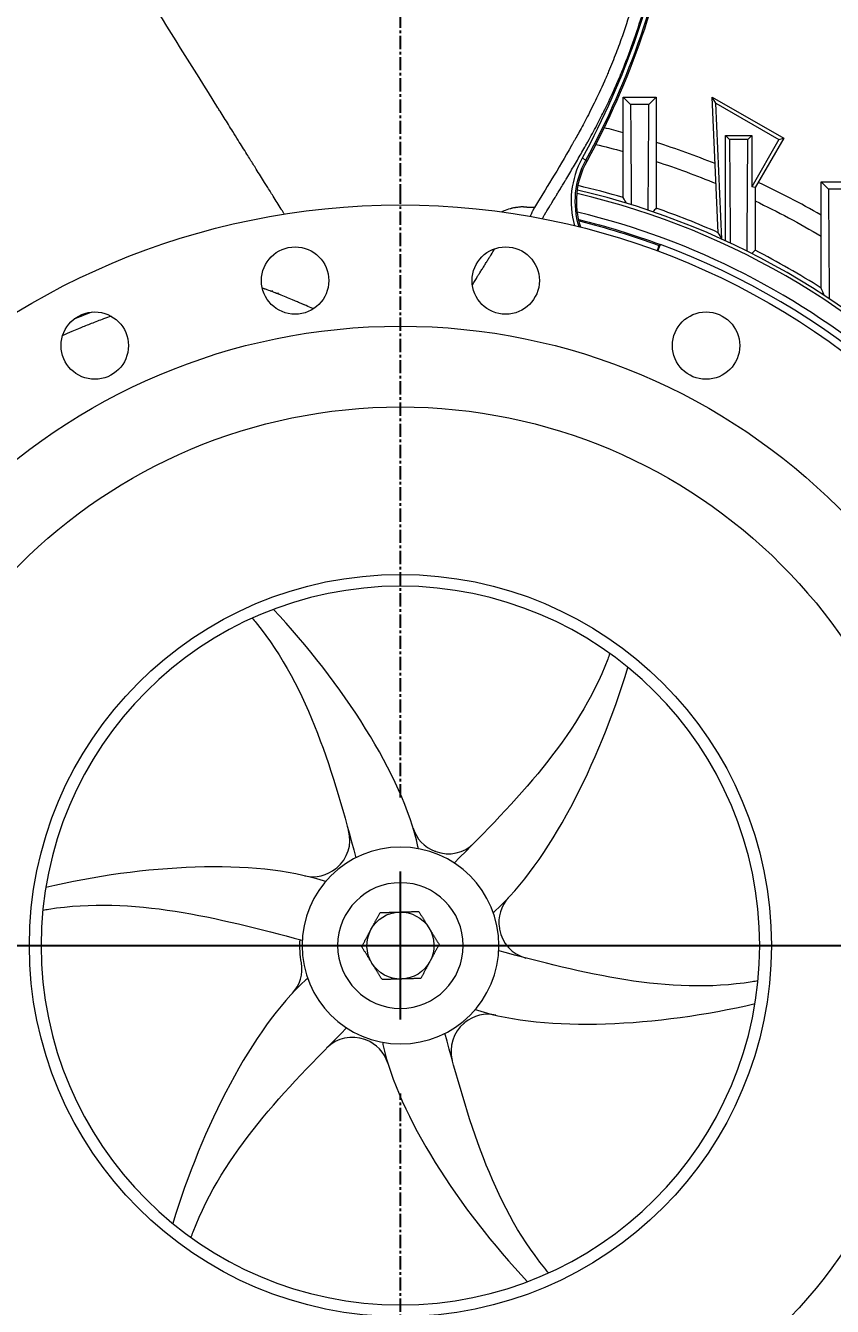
# Model space of a CAD drawing. Header units: millimetres. Extents: x -2122 to 22797, y 3569 to 89276.
# Drawn here: x 5439 to 5820, y 87639 to 88243 of the extents above; entities that cross this region are included whole.
import ezdxf

# ---------------------------------------------------------------- set-up
doc = ezdxf.new("R2010")
doc.units = ezdxf.units.MM
doc.header["$LTSCALE"] = 20
doc.linetypes.add('CENTER', pattern=[2, 1.25, -0.25, 0.25, -0.25])
doc.layers.add('IA-DIBUJO', color=3, linetype='Continuous', lineweight=30)
doc.layers.add('IA-DIM', color=7, linetype='Continuous')
doc.layers.add('IA-EJES', color=4, linetype='CENTER')
doc.styles.add('ING-AMB', font='romans.shx', dxfattribs={"width": 0.75, "oblique": 15})
doc.dimstyles.new('ING-AMB 20', dxfattribs={"dimscale": 20, "dimtxt": 3, "dimasz": 2.5, "dimexe": 1, "dimexo": 1, "dimgap": 1, "dimtad": 1, "dimdec": 0, "dimzin": 0, "dimdsep": 46, "dimtxsty": 'ING-AMB', "dimcen": 0.1, "dimclrd": 7, "dimclre": 7, "dimclrt": 2, "dimadec": 0, "dimazin": 0, "dimtfac": 1, "dimtdec": 0, "dimtmove": 0, "dimatfit": 0, "dimfxl": 1.25, "dimtolj": 1, "dimtzin": 0, "dimarcsym": 1})

# ---------------------------------------------------------------- blocks, each defined once
blk = doc.blocks.new('*U42')
at = {"layer": 'IA-EJES', "color": 0, "ltscale": 0.25, "transparency": 16777216}
for p, q in [((0, 69.85), (0, 352.75)), ((-352.75, 0), (-69.85, 0)), ((69.85, 0), (352.75, 0)), ((0, -352.75), (0, -69.85))]:
    blk.add_line(p, q, dxfattribs=at)
at = {"layer": 'IA-EJES', "color": 0, "linetype": 'Continuous', "ltscale": 0.25, "transparency": 16777216}
for p, q in [((0, -34.925), (0, 34.925)), ((-34.925, 0), (34.925, 0))]:
    blk.add_line(p, q, dxfattribs=at)
blk = doc.blocks.new('*D46')
at = {"layer": 'Defpoints', "color": 0, "transparency": 16777216}
for p in [(5263.17, 87809.58, 1283.42), (6165.92, 86979.58, 1283.42), (6448.1, 86979.58)]:
    blk.add_point(p, dxfattribs=at)
at = {"layer": 'IA-DIM', "color": 7, "lineweight": -2, "transparency": 16777216}
for p, q in [((5283.17, 87809.58), (6468.1, 87809.58)), ((6448.1, 87759.58), (6448.1, 87029.58)), ((6185.92, 86979.58), (6468.1, 86979.58))]:
    blk.add_line(p, q, dxfattribs=at)
at = {"layer": 'IA-DIM', "color": 7, "transparency": 16777216}
for points in [[(6439.77, 87759.58), (6456.44, 87759.58), (6448.1, 87809.58)], [(6439.77, 87029.58), (6456.44, 87029.58), (6448.1, 86979.58)]]:
    blk.add_solid(points, dxfattribs=at)
at = {"layer": 'IA-DIM', "color": 2, "transparency": 16777216, "insert": (6398.1, 87394.58), "char_height": 60, "attachment_point": 5, "rotation": 90, "style": 'ING-AMB'}
blk.add_mtext('\\A1;830', dxfattribs=at)

msp = doc.modelspace()

# ---------------------------------------------------------------- linework, layer by layer
at = {"layer": 'IA-DIBUJO', "color": 3, "linetype": 'Continuous', "lineweight": 0, "extrusion": (0, 1, -2.22045e-16)}
for p, q in [((5724.46, 88206.19, 1283.42), (5721, 88209.65, 1283.42)), ((5721, 88162.31, 1283.42), (5721, 88209.65, 1283.42)), ((5721, 88209.65, 1283.42), (5736.55, 88209.65, 1283.42)), ((5733.11, 88206.21, 1283.42), (5736.55, 88209.65, 1283.42)), ((5736.55, 88209.65, 1283.42), (5736.55, 88157.31, 1283.42)), ((5764.75, 88206.84, 1283.42), (5763, 88209.74, 1283.42)), ((5765.79, 88145.76, 1283.42), (5763, 88209.74, 1283.42)), ((5763, 88209.74, 1283.42), (5796.67, 88190.29, 1283.42)), ((5767.56, 88142.64, 1283.42), (5764.75, 88206.84, 1283.42)), ((5764.75, 88206.84, 1283.42), (5794.45, 88189.7, 1283.42)), ((5771.13, 88189.67, 1283.42), (5769.29, 88191.51, 1283.42)), ((5769.29, 88141.84, 1283.42), (5769.29, 88191.51, 1283.42)), ((5769.29, 88191.51, 1283.42), (5781.59, 88191.51, 1283.42)), ((5779.77, 88189.69, 1283.42), (5781.59, 88191.51, 1283.42)), ((5781.59, 88191.51, 1283.42), (5781.59, 88167.43, 1283.42)), ((5796.67, 88190.29, 1283.42), (5783.22, 88166.99, 1283.42)), ((5794.45, 88189.7, 1283.42), (5796.67, 88190.29, 1283.42)), ((5794.45, 88189.7, 1283.42), (5781.59, 88167.43, 1283.42)), ((5703.32, 88179.88, 1283.42), (5701.59, 88180.83, 1283.42)), ((5703.32, 88179.88, 1283.42), (5703.92, 88179.55, 1283.42)), ((5783.22, 88166.99, 1283.42), (5781.59, 88167.43, 1283.42)), ((5783.22, 88166.99, 1283.42), (5783.22, 88137.45, 1283.42)), ((5817.8, 88166.26, 1283.42), (5814.32, 88169.73, 1283.42)), ((5814.32, 88119.64, 1283.42), (5814.32, 88169.73, 1283.42)), ((5814.32, 88169.73, 1283.42), (5829.88, 88169.73, 1283.42)), ((5737.78, 88139.77, 1283.42), (5737.08, 88137.14, 1283.42)), ((5554.69, 88118.22, 1283.42), (5555.67, 88118.42, 1283.42)), ((5557.44, 88117.18, 1283.42), (5558.42, 88117.36, 1283.42))]:
    msp.add_line(p, q, dxfattribs=at)
at = {"layer": 'IA-DIBUJO', "color": 2, "linetype": 'Continuous', "lineweight": 0}
for centre, radius in [((5615.92, 87809.58, 1283.42), 349.25), ((5566.25, 88123.17, 1283.42), 15.88), ((5665.58, 88123.17, 1283.42), 15.88), ((5471.77, 88092.48, 1283.42), 15.88), ((5760.06, 88092.48, 1283.42), 15.88), ((5615.92, 87809.58, 1283.42), 292.1)]:
    msp.add_circle(centre, radius, dxfattribs=at)
at = {"layer": 'IA-DIBUJO', "color": 3, "linetype": 'Continuous', "lineweight": 0}
for radius in [254, 175]:
    msp.add_circle((5615.92, 87809.58, 1283.42), radius, dxfattribs=at)
at = {"layer": 'IA-DIBUJO', "color": 3, "linetype": 'Continuous', "lineweight": 0, "extrusion": (0, -2.22045e-16, -1)}
for radius in [169.46, 46.42, 29.63]:
    msp.add_circle((-5615.92, 87809.58, -1283.42), radius, dxfattribs=at)
for centre, radius, start, end in [((-5372.65, 88361.18, -1283.42), 375.14, 189.36132, 208.73513), ((-5616.17, 87809.58, -1283.42), 388.85, 103.676, 105.64047), ((-5738.56, 88160.56, -1283.42), 40.19, 342.54734, 28.73513), ((-5738.56, 88160.56, -1283.42), 39.51, 341.94285, 28.73513), ((-5616.17, 87809.58, -1283.42), 388.85, 108.03513, 112.46901), ((-5616.17, 87809.58, -1283.42), 388.85, 115.44218, 120.63719), ((-5616.17, 87809.58, -1283.42), 352.52, 103.75544, 110.31644), ((-5616.17, 87809.58, -1283.42), 351.87, 103.80906, 110.21975), ((-5615.92, 87809.58, -1283.42), 47.41, 110.07148, 110.70651), ((-5615.92, 87809.58, -1283.42), 47.41, 50.07148, 50.70651), ((-5615.92, 87809.58, -1283.42), 15.8, 28.30019, 88.30019), ((-5615.92, 87809.58, -1283.42), 15.8, 88.30019, 148.30019), ((-5615.92, 87809.58, -1283.42), 15.8, 328.30019, 28.30019), ((-5615.92, 87809.58, -1283.42), 15.8, 148.30019, 208.30019), ((-5615.92, 87809.58, -1283.42), 47.41, 170.07148, 170.70651), ((-5615.92, 87809.58, -1283.42), 47.41, 350.07148, 3.36882), ((-5615.92, 87809.58, -1283.42), 15.8, 268.30019, 328.30019), ((-5615.92, 87809.58, -1283.42), 15.8, 208.30019, 268.30019), ((-5615.92, 87809.58, -1283.42), 47.41, 230.07148, 230.70651), ((-5615.92, 87809.58, -1283.42), 47.41, 290.07148, 290.70651)]:
    msp.add_arc(centre, radius, start, end, dxfattribs=at)
at = {"layer": 'IA-DIBUJO', "color": 3, "linetype": 'Continuous', "lineweight": 0}
for centre, radius, start, end in [((5372.65, 88361.18, 1283.42), 377.11, 331.26487, 350.91486), ((5372.65, 88361.18, 1283.42), 377.79, 331.26487, 350.70677), ((5616.17, 87809.58, 1283.42), 397.4, 74.70455, 76.03843), ((5616.17, 87809.58, 1283.42), 397.4, 68.10399, 72.366), ((5738.56, 88160.56, 1283.42), 42.16, 151.26487, 195.84041), ((5616.17, 87809.58, 1283.42), 367.97, 73.44742, 76.87173), ((5616.17, 87809.58, 1283.42), 397.4, 60.09059, 64.91279), ((5616.17, 87809.58, 1283.42), 364.21, 6.35145, 76.81897), ((5616.17, 87809.58, 1283.42), 365.85, 6.471, 76.84896), ((5616.17, 87809.58, 1283.42), 355.75, 22.5494, 76.47276), ((5616.17, 87809.58, 1283.42), 367.97, 66.00777, 70.90324), ((5616.17, 87809.58, 1283.42), 352.52, 28.9793, 69.68356), ((5616.17, 87809.58, 1283.42), 367.97, 57.41767, 63.00117), ((5637.95, 87869.88, 1283.42), 16.79, 196.89885, 249.92852), ((5575.26, 87859.27, 1283.42), 16.79, 309.29349, 15.49056), ((5638.62, 87869.64, 1283.42), 16.79, 249.29349, 315.49056), ((5574.71, 87858.82, 1283.42), 16.79, 256.89885, 309.92852), ((5679.16, 87820.65, 1283.42), 16.79, 136.89885, 189.92852), ((5679.27, 87819.95, 1283.42), 16.79, 189.29349, 255.49056), ((5552.68, 87798.51, 1283.42), 16.79, 316.89885, 9.92852), ((5657.12, 87760.35, 1283.42), 16.79, 76.89885, 129.92852), ((5656.57, 87759.9, 1283.42), 16.79, 129.29349, 195.49056), ((5593.22, 87749.53, 1283.42), 16.79, 69.29349, 135.49056), ((5593.88, 87749.28, 1283.42), 16.79, 16.89885, 69.92852)]:
    msp.add_arc(centre, radius, start, end, dxfattribs=at)
for points, knots in [([(5684.12, 88154.61, 1283.42), (5684.2, 88154.75, 1283.42), (5684.29, 88154.89, 1283.42), (5684.39, 88155.06, 1283.42), (5684.4, 88155.08, 1283.42), (5684.43, 88155.13, 1283.42), (5684.45, 88155.15, 1283.42), (5684.48, 88155.2, 1283.42), (5684.49, 88155.22, 1283.42), (5684.56, 88155.34, 1283.42), (5684.61, 88155.42, 1283.42), (5684.89, 88155.88, 1283.42), (5685.11, 88156.23, 1283.42), (5685.72, 88157.24, 1283.42), (5686.09, 88157.85, 1283.42), (5686.5, 88158.51, 1283.42), (5686.56, 88158.61, 1283.42), (5687.07, 88159.45, 1283.42), (5687.48, 88160.13, 1283.42), (5688.35, 88161.55, 1283.42), (5688.78, 88162.26, 1283.42), (5689.55, 88163.51, 1283.42), (5689.88, 88164.06, 1283.42), (5690.27, 88164.71, 1283.42), (5690.33, 88164.8, 1283.42), (5690.84, 88165.63, 1283.42), (5691.25, 88166.32, 1283.42), (5692.14, 88167.79, 1283.42), (5692.59, 88168.53, 1283.42), (5693.33, 88169.74, 1283.42), (5693.62, 88170.23, 1283.42), (5693.86, 88170.63, 1283.42), (5693.86, 88170.63, 1283.42), (5693.87, 88170.64, 1283.42), (5694.03, 88170.91, 1283.42), (5694.19, 88171.18, 1283.42), (5694.99, 88172.51, 1283.42), (5695.61, 88173.54, 1283.42), (5696.83, 88175.61, 1283.42), (5697.44, 88176.63, 1283.42), (5698.64, 88178.68, 1283.42), (5699.24, 88179.71, 1283.42), (5700.41, 88181.74, 1283.42), (5700.99, 88182.75, 1283.42), (5702.14, 88184.76, 1283.42), (5702.71, 88185.77, 1283.42), (5703.3, 88186.83, 1283.42), (5703.35, 88186.91, 1283.42), (5703.4, 88187, 1283.42), (5703.4, 88187, 1283.42), (5703.72, 88187.57, 1283.42), (5704.03, 88188.12, 1283.42), (5705.06, 88189.97, 1283.42), (5705.76, 88191.27, 1283.42), (5707.15, 88193.84, 1283.42), (5707.84, 88195.12, 1283.42), (5709.19, 88197.69, 1283.42), (5709.85, 88198.98, 1283.42), (5711.09, 88201.41, 1283.42), (5711.66, 88202.55, 1283.42), (5712.24, 88203.72, 1283.42), (5712.26, 88203.76, 1283.42), (5712.7, 88204.66, 1283.42), (5713.12, 88205.51, 1283.42), (5715.17, 88209.76, 1283.42), (5716.73, 88213.17, 1283.42), (5718.8, 88217.94, 1283.42), (5719.38, 88219.29, 1283.42), (5720.02, 88220.83, 1283.42), (5720.09, 88221, 1283.42), (5720.66, 88222.37, 1283.42), (5721.14, 88223.56, 1283.42), (5723.45, 88229.38, 1283.42), (5725.18, 88234.06, 1283.42), (5728.41, 88243.55, 1283.42), (5729.92, 88248.36, 1283.42), (5731.76, 88254.79, 1283.42), (5732.19, 88256.35, 1283.42), (5732.62, 88257.94, 1283.42), (5732.62, 88257.96, 1283.42), (5733.15, 88259.92, 1283.42), (5733.65, 88261.84, 1283.42), (5734.53, 88265.39, 1283.42), (5734.92, 88267.03, 1283.42), (5735.67, 88270.32, 1283.42), (5736.04, 88271.97, 1283.42), (5736.73, 88275.28, 1283.42), (5737.07, 88276.93, 1283.42), (5737.7, 88280.25, 1283.42), (5738, 88281.91, 1283.42), (5738.34, 88283.86, 1283.42), (5738.39, 88284.14, 1283.42), (5738.67, 88285.82, 1283.42), (5738.89, 88287.2, 1283.42), (5739.3, 88289.95, 1283.42), (5739.5, 88291.33, 1283.42), (5739.86, 88294.1, 1283.42), (5740.03, 88295.49, 1283.42), (5740.22, 88297.16, 1283.42), (5740.25, 88297.45, 1283.42), (5740.28, 88297.74, 1283.42)], [0, 0, 0, 0, 0.002133, 0.002133, 0.00252, 0.00252, 0.00291, 0.00291, 0.003229, 0.003229, 0.004345, 0.004345, 0.009033, 0.009033, 0.018174, 0.018174, 0.01966, 0.01966, 0.031942, 0.031942, 0.047391, 0.047391, 0.060338, 0.060338, 0.0625, 0.0625, 0.079859, 0.079859, 0.103328, 0.103328, 0.124878, 0.124878, 0.124939, 0.125, 0.125, 0.130597, 0.130597, 0.152521, 0.152521, 0.175003, 0.175003, 0.198438, 0.198438, 0.22253, 0.22253, 0.247682, 0.247682, 0.249756, 0.249756, 0.25, 0.25, 0.261836, 0.261836, 0.289883, 0.289883, 0.318347, 0.318347, 0.347601, 0.347601, 0.374023, 0.374023, 0.375, 0.375, 0.393525, 0.393525, 0.467007, 0.467007, 0.496094, 0.496094, 0.5, 0.5, 0.524868, 0.524868, 0.621488, 0.621488, 0.718479, 0.718479, 0.749512, 0.749512, 0.75, 0.75, 0.784777, 0.784777, 0.814793, 0.814793, 0.84543, 0.84543, 0.876459, 0.876459, 0.908078, 0.908078, 0.913596, 0.913596, 0.940139, 0.940139, 0.96698, 0.96698, 0.994267, 0.994267, 1, 1, 1, 1]), ([(5732.49, 88283.9, 1283.42), (5731.42, 88277.81, 1283.42), (5730.15, 88271.84, 1283.42), (5728.02, 88263.18, 1283.42), (5727.28, 88260.34, 1283.42), (5726.12, 88256.17, 1283.42), (5725.73, 88254.8, 1283.42), (5725.14, 88252.76, 1283.42), (5724.84, 88251.75, 1283.42), (5724.48, 88250.58, 1283.42), (5724.3, 88249.99, 1283.42), (5724.21, 88249.68, 1283.42), (5724.16, 88249.54, 1283.42), (5724.14, 88249.45, 1283.42), (5724.13, 88249.43, 1283.42), (5722.77, 88245, 1283.42), (5721.14, 88240.06, 1283.42), (5718.18, 88231.95, 1283.42), (5717.1, 88229.13, 1283.42), (5715.35, 88224.75, 1283.42), (5714.74, 88223.26, 1283.42), (5713.79, 88220.99, 1283.42), (5713.3, 88219.85, 1283.42), (5712.72, 88218.51, 1283.42), (5712.42, 88217.83, 1283.42), (5712.25, 88217.46, 1283.42), (5712.17, 88217.28, 1283.42), (5712.13, 88217.18, 1283.42), (5712.13, 88217.17, 1283.42), (5710.45, 88213.38, 1283.42), (5708.83, 88209.95, 1283.42), (5705.78, 88203.74, 1283.42), (5704.34, 88200.95, 1283.42), (5701.71, 88195.96, 1283.42), (5700.51, 88193.76, 1283.42), (5698.91, 88190.87, 1283.42), (5698.41, 88189.98, 1283.42), (5697.72, 88188.75, 1283.42), (5697.39, 88188.15, 1283.42), (5697.02, 88187.51, 1283.42), (5696.84, 88187.2, 1283.42), (5696.75, 88187.02, 1283.42), (5696.7, 88186.94, 1283.42), (5696.67, 88186.9, 1283.42), (5696.67, 88186.9, 1283.42), (5693.43, 88181.2, 1283.42), (5690.31, 88175.96, 1283.42), (5684.43, 88166.24, 1283.42), (5681.68, 88161.76, 1283.42), (5679.16, 88157.63, 1283.42)], [0, 0, 0, 0, 0.125, 0.125, 0.1875, 0.1875, 0.21875, 0.21875, 0.234375, 0.2421875, 0.2460937, 0.2480469, 0.2495117, 0.2495117, 0.25, 0.25, 0.375, 0.375, 0.4375, 0.4375, 0.46875, 0.46875, 0.484375, 0.4921875, 0.4960937, 0.4980469, 0.4997559, 0.4997559, 0.5, 0.5, 0.5625, 0.5625, 0.625, 0.625, 0.6875, 0.6875, 0.71875, 0.71875, 0.734375, 0.7421875, 0.7460937, 0.7480469, 0.7498779, 0.7498779, 0.75, 0.75, 0.875, 0.875, 0.9999971, 0.9999971, 0.9999971, 0.9999971]), ([(5561.17, 88154.52, 1283.42), (5560.92, 88154.91, 1283.42), (5560.68, 88155.3, 1283.42), (5560.43, 88155.69, 1283.42), (5560.18, 88156.1, 1283.42), (5559.92, 88156.51, 1283.42), (5559.67, 88156.92, 1283.42), (5558.43, 88158.89, 1283.42), (5557.17, 88160.91, 1283.42), (5555.89, 88162.97, 1283.42), (5554.94, 88164.49, 1283.42), (5553.98, 88166.03, 1283.42), (5553, 88167.59, 1283.42), (5552.62, 88168.21, 1283.42), (5552.23, 88168.83, 1283.42), (5551.84, 88169.46, 1283.42), (5550.54, 88171.53, 1283.42), (5549.22, 88173.64, 1283.42), (5547.89, 88175.78, 1283.42), (5546.96, 88177.26, 1283.42), (5546.03, 88178.76, 1283.42), (5545.09, 88180.26, 1283.42), (5544.55, 88181.12, 1283.42), (5544.01, 88181.98, 1283.42), (5543.47, 88182.84, 1283.42), (5542.14, 88184.98, 1283.42), (5540.79, 88187.14, 1283.42), (5539.43, 88189.32, 1283.42), (5538.58, 88190.67, 1283.42), (5537.73, 88192.04, 1283.42), (5536.88, 88193.4, 1283.42), (5536.19, 88194.51, 1283.42), (5535.5, 88195.62, 1283.42), (5534.8, 88196.73, 1283.42), (5533.49, 88198.83, 1283.42), (5532.17, 88200.94, 1283.42), (5530.86, 88203.04, 1283.42), (5530.52, 88203.59, 1283.42), (5530.18, 88204.14, 1283.42), (5529.83, 88204.69, 1283.42), (5517.94, 88223.73, 1283.42), (5506.41, 88242.18, 1283.42), (5495.26, 88260.04, 1283.42)], [0.69581383, 0.69581383, 0.69581383, 0.69581383, 0.69684877, 0.69684877, 0.69684877, 0.69791667, 0.69791667, 0.69791667, 0.70304852, 0.70304852, 0.70304852, 0.70683266, 0.70683266, 0.70683266, 0.70833333, 0.70833333, 0.70833333, 0.71332346, 0.71332346, 0.71332346, 0.71677852, 0.71677852, 0.71677852, 0.71875, 0.71875, 0.71875, 0.72363195, 0.72363195, 0.72363195, 0.72668655, 0.72668655, 0.72668655, 0.72916667, 0.72916667, 0.72916667, 0.73386086, 0.73386086, 0.73386086, 0.73509286, 0.73509286, 0.73509286, 0.7777408, 0.7777408, 0.7777408, 0.7777408]), ([(5679.16, 88157.63, 1283.42), (5678.94, 88157.6, 1283.42), (5678.69, 88157.58, 1283.42), (5678.36, 88157.57, 1283.42), (5678.32, 88157.57, 1283.42), (5678.27, 88157.56, 1283.42), (5678.25, 88157.56, 1283.42), (5678.21, 88157.56, 1283.42), (5678.1, 88157.56, 1283.42), (5678, 88157.56, 1283.42), (5677.75, 88157.56, 1283.42), (5677.59, 88157.56, 1283.42), (5676.85, 88157.58, 1283.42), (5676.38, 88157.62, 1283.42), (5676.01, 88157.65, 1283.42), (5675.95, 88157.66, 1283.42), (5675.84, 88157.67, 1283.42), (5675.79, 88157.68, 1283.42), (5675.74, 88157.69, 1283.42), (5675.73, 88157.69, 1283.42), (5675.71, 88157.69, 1283.42), (5675.71, 88157.69, 1283.42), (5675.71, 88157.69, 1283.42), (5675.71, 88157.69, 1283.42), (5675.71, 88157.69, 1283.42), (5675.69, 88157.7, 1283.42), (5675.67, 88157.7, 1283.42), (5675.61, 88157.7, 1283.42), (5675.57, 88157.71, 1283.42), (5675.49, 88157.72, 1283.42), (5675.44, 88157.73, 1283.42), (5675.18, 88157.77, 1283.42), (5674.94, 88157.79, 1283.42), (5674.58, 88157.83, 1283.42), (5674.5, 88157.83, 1283.42), (5674.39, 88157.84, 1283.42), (5674.33, 88157.85, 1283.42), (5674.27, 88157.85, 1283.42), (5674.24, 88157.86, 1283.42), (5674.23, 88157.86, 1283.42), (5674.21, 88157.86, 1283.42), (5674.06, 88157.87, 1283.42), (5673.91, 88157.88, 1283.42), (5673.49, 88157.9, 1283.42), (5673.19, 88157.9, 1283.42), (5672.74, 88157.88, 1283.42), (5672.59, 88157.87, 1283.42), (5672.36, 88157.86, 1283.42), (5672.29, 88157.85, 1283.42), (5672.15, 88157.84, 1283.42), (5671.8, 88157.8, 1283.42), (5671.4, 88157.75, 1283.42), (5670.89, 88157.68, 1283.42), (5670.67, 88157.64, 1283.42), (5670.44, 88157.61, 1283.42), (5670.35, 88157.59, 1283.42), (5670.29, 88157.58, 1283.42), (5670.12, 88157.55, 1283.42), (5670.01, 88157.53, 1283.42), (5669.48, 88157.44, 1283.42), (5669.09, 88157.37, 1283.42), (5668.59, 88157.26, 1283.42), (5668.43, 88157.23, 1283.42), (5668.25, 88157.18, 1283.42), (5668.2, 88157.17, 1283.42), (5668.14, 88157.15, 1283.42), (5668.11, 88157.14, 1283.42), (5668.1, 88157.14, 1283.42), (5668.09, 88157.14, 1283.42), (5667.95, 88157.1, 1283.42), (5667.82, 88157.06, 1283.42), (5666.67, 88156.71, 1283.42), (5665.55, 88156.31, 1283.42), (5664.14, 88155.74, 1283.42), (5663.91, 88155.65, 1283.42), (5663.69, 88155.55, 1283.42)], [0.0448685, 0.0448685, 0.0448685, 0.0448685, 0.0597924, 0.0597924, 0.0616579, 0.0616579, 0.0625906, 0.0625906, 0.0635234, 0.0672544, 0.0672544, 0.0747163, 0.0747163, 0.1045642, 0.1045642, 0.1120262, 0.1120262, 0.1194881, 0.1194881, 0.1232191, 0.1232191, 0.1241519, 0.1246182, 0.1246182, 0.1250846, 0.1250846, 0.1269501, 0.1269501, 0.1306811, 0.1306811, 0.1344121, 0.1344121, 0.149336, 0.149336, 0.153067, 0.153067, 0.1549325, 0.1558652, 0.1558652, 0.1563316, 0.1563316, 0.156798, 0.1642599, 0.1642599, 0.1791838, 0.1791838, 0.1866458, 0.1866458, 0.1903768, 0.1903768, 0.1941078, 0.2090317, 0.2090317, 0.2164937, 0.2183592, 0.2183592, 0.2202247, 0.2202247, 0.2239556, 0.2239556, 0.2388796, 0.2388796, 0.2463415, 0.2463415, 0.248207, 0.2491398, 0.2496061, 0.2496061, 0.2500725, 0.2500725, 0.2538035, 0.2538035, 0.2836514, 0.2836514, 0.2891646, 0.2891646, 0.2891646, 0.2891646]), ([(5679.16, 88157.63, 1283.42), (5679.15, 88157.62, 1283.42), (5679.14, 88157.6, 1283.42), (5679.13, 88157.58, 1283.42), (5679.12, 88157.56, 1283.42), (5679.11, 88157.54, 1283.42), (5679.1, 88157.52, 1283.42), (5679.09, 88157.51, 1283.42), (5679.08, 88157.49, 1283.42), (5679.06, 88157.47, 1283.42), (5679.05, 88157.45, 1283.42), (5679.04, 88157.43, 1283.42), (5679.03, 88157.41, 1283.42), (5679.02, 88157.39, 1283.42), (5679.01, 88157.37, 1283.42), (5679, 88157.36, 1283.42), (5678.99, 88157.34, 1283.42), (5678.98, 88157.32, 1283.42), (5678.97, 88157.3, 1283.42), (5678.96, 88157.29, 1283.42), (5678.95, 88157.27, 1283.42), (5678.94, 88157.26, 1283.42), (5678.91, 88157.2, 1283.42), (5678.87, 88157.13, 1283.42), (5678.83, 88157.06, 1283.42), (5678.8, 88157.01, 1283.42), (5678.77, 88156.95, 1283.42), (5678.74, 88156.89, 1283.42), (5678.73, 88156.88, 1283.42), (5678.72, 88156.87, 1283.42), (5678.72, 88156.85, 1283.42), (5678.66, 88156.75, 1283.42), (5678.6, 88156.64, 1283.42), (5678.53, 88156.52, 1283.42), (5678.47, 88156.4, 1283.42), (5678.4, 88156.27, 1283.42), (5678.33, 88156.13, 1283.42), (5678.32, 88156.1, 1283.42), (5678.3, 88156.07, 1283.42), (5678.29, 88156.05, 1283.42), (5678.22, 88155.91, 1283.42), (5678.15, 88155.76, 1283.42), (5678.08, 88155.61, 1283.42), (5678.01, 88155.46, 1283.42), (5677.93, 88155.3, 1283.42), (5677.86, 88155.13, 1283.42), (5677.81, 88155.03, 1283.42), (5677.77, 88154.92, 1283.42), (5677.72, 88154.82, 1283.42), (5677.71, 88154.79, 1283.42), (5677.7, 88154.77, 1283.42), (5677.69, 88154.75, 1283.42), (5677.68, 88154.73, 1283.42), (5677.68, 88154.72, 1283.42), (5677.67, 88154.71, 1283.42), (5677.66, 88154.68, 1283.42), (5677.65, 88154.65, 1283.42), (5677.63, 88154.62, 1283.42), (5677.61, 88154.56, 1283.42), (5677.59, 88154.5, 1283.42), (5677.56, 88154.45, 1283.42), (5677.47, 88154.22, 1283.42), (5677.38, 88154, 1283.42), (5677.3, 88153.78, 1283.42), (5677.26, 88153.66, 1283.42), (5677.21, 88153.54, 1283.42), (5677.17, 88153.42, 1283.42)], [0.0000001, 0.0000001, 0.0000001, 0.0000001, 0.004081, 0.004081, 0.004081, 0.0073796, 0.0073796, 0.0073796, 0.0103537, 0.0103537, 0.0103537, 0.012901, 0.012901, 0.012901, 0.0153, 0.0153, 0.0153, 0.0175093, 0.0175093, 0.0175093, 0.019276, 0.019276, 0.019276, 0.0262542, 0.0262542, 0.0262542, 0.03125, 0.03125, 0.03125, 0.0322476, 0.0322476, 0.0322476, 0.0405903, 0.0405903, 0.0405903, 0.0488617, 0.0488617, 0.0488617, 0.0504376, 0.0504376, 0.0504376, 0.0582165, 0.0582165, 0.0582165, 0.0657813, 0.0657813, 0.0657813, 0.0703125, 0.0703125, 0.0703125, 0.0712891, 0.0712891, 0.0712891, 0.072093, 0.072093, 0.072093, 0.0742187, 0.0742187, 0.0742187, 0.078125, 0.078125, 0.078125, 0.09375, 0.09375, 0.09375, 0.1023417, 0.1023417, 0.1023417, 0.1023417]), ([(5682.95, 88152.34, 1283.42), (5683.1, 88152.7, 1283.42), (5683.27, 88153.06, 1283.42), (5683.45, 88153.42, 1283.42), (5683.55, 88153.62, 1283.42), (5683.66, 88153.82, 1283.42), (5683.77, 88154.03, 1283.42), (5683.83, 88154.13, 1283.42), (5683.89, 88154.23, 1283.42), (5683.95, 88154.33, 1283.42), (5684, 88154.42, 1283.42), (5684.06, 88154.52, 1283.42), (5684.12, 88154.61, 1283.42)], [0.92579089, 0.92579089, 0.92579089, 0.92579089, 0.96065277, 0.96065277, 0.96065277, 0.9805848, 0.9805848, 0.9805848, 0.99055398, 0.99055398, 0.99055398, 1, 1, 1, 1]), ([(5653.11, 88126.41, 1283.42), (5653.16, 88126.48, 1283.42), (5653.2, 88126.56, 1283.42), (5653.25, 88126.64, 1283.42), (5653.3, 88126.72, 1283.42), (5653.35, 88126.8, 1283.42), (5653.41, 88126.88, 1283.42), (5653.46, 88126.96, 1283.42), (5653.51, 88127.05, 1283.42), (5653.57, 88127.14, 1283.42), (5653.57, 88127.15, 1283.42), (5653.57, 88127.15, 1283.42), (5653.58, 88127.16, 1283.42), (5653.58, 88127.17, 1283.42), (5653.59, 88127.18, 1283.42), (5653.6, 88127.19, 1283.42), (5653.89, 88127.67, 1283.42), (5654.23, 88128.2, 1283.42), (5654.59, 88128.78, 1283.42), (5654.91, 88129.29, 1283.42), (5655.25, 88129.83, 1283.42), (5655.6, 88130.4, 1283.42), (5655.93, 88130.92, 1283.42), (5656.27, 88131.47, 1283.42), (5656.63, 88132.04, 1283.42), (5656.95, 88132.56, 1283.42), (5657.28, 88133.09, 1283.42), (5657.63, 88133.64, 1283.42), (5657.91, 88134.09, 1283.42), (5658.19, 88134.55, 1283.42), (5658.48, 88135.01, 1283.42), (5658.54, 88135.11, 1283.42), (5658.6, 88135.2, 1283.42), (5658.66, 88135.3, 1283.42), (5659.26, 88136.25, 1283.42), (5659.86, 88137.22, 1283.42), (5660.48, 88138.21, 1283.42)], [0.66505947, 0.66505947, 0.66505947, 0.66505947, 0.66558837, 0.66558837, 0.66558837, 0.66610153, 0.66610153, 0.66610153, 0.6665809, 0.6665809, 0.6665809, 0.6666147, 0.6666147, 0.6666147, 0.66666667, 0.66666667, 0.66666667, 0.66919148, 0.66919148, 0.66919148, 0.67137821, 0.67137821, 0.67137821, 0.67339379, 0.67339379, 0.67339379, 0.67524379, 0.67524379, 0.67524379, 0.67676593, 0.67676593, 0.67676593, 0.67708333, 0.67708333, 0.67708333, 0.68019406, 0.68019406, 0.68019406, 0.68019406]), ([(5738.56, 88140.17, 1283.42), (5738.4, 88139.99, 1283.42), (5738.1, 88139.32, 1283.42), (5737.56, 88137.84, 1283.42), (5737.43, 88137.47, 1283.42), (5737.29, 88137.07, 1283.42)], [0.000000197, 0.000000197, 0.000000197, 0.000000197, 0.004178842, 0.004178842, 0.00537437, 0.00537437, 0.00537437, 0.00537437]), ([(5649.84, 88121.17, 1283.42), (5650.7, 88122.54, 1283.42), (5651.53, 88123.88, 1283.42), (5652.33, 88125.17, 1283.42), (5652.53, 88125.48, 1283.42), (5652.72, 88125.79, 1283.42), (5653.11, 88126.41, 1283.42)], [0.64122676, 0.64122676, 0.64122676, 0.64122676, 0.66041667, 0.66041667, 0.66041667, 0.66505947, 0.66505947, 0.66505947, 0.66505947]), ([(5574.93, 88109.88, 1283.42), (5574.8, 88109.93, 1283.42), (5574.67, 88109.99, 1283.42), (5574.54, 88110.04, 1283.42), (5573.48, 88110.48, 1283.42), (5572.44, 88110.91, 1283.42), (5571.42, 88111.34, 1283.42), (5571.16, 88111.45, 1283.42), (5570.9, 88111.55, 1283.42), (5570.65, 88111.66, 1283.42), (5570.52, 88111.72, 1283.42), (5570.4, 88111.77, 1283.42), (5570.27, 88111.82, 1283.42), (5570.21, 88111.85, 1283.42), (5570.14, 88111.88, 1283.42), (5570.08, 88111.9, 1283.42), (5570.05, 88111.92, 1283.42), (5570.01, 88111.93, 1283.42), (5569.98, 88111.95, 1283.42), (5569.94, 88111.96, 1283.42), (5569.91, 88111.97, 1283.42), (5569.88, 88111.99, 1283.42), (5569.33, 88112.22, 1283.42), (5568.78, 88112.45, 1283.42), (5568.24, 88112.68, 1283.42), (5567.63, 88112.94, 1283.42), (5567.02, 88113.2, 1283.42), (5566.42, 88113.46, 1283.42), (5565.96, 88113.65, 1283.42), (5565.5, 88113.85, 1283.42), (5565.05, 88114.04, 1283.42), (5562.95, 88114.93, 1283.42), (5560.92, 88115.78, 1283.42), (5558.97, 88116.57, 1283.42), (5558.84, 88116.62, 1283.42), (5558.71, 88116.67, 1283.42), (5558.58, 88116.72, 1283.42), (5558.23, 88116.87, 1283.42), (5557.87, 88117.01, 1283.42), (5557.52, 88117.14, 1283.42), (5557.4, 88117.19, 1283.42), (5557.28, 88117.24, 1283.42), (5557.16, 88117.29, 1283.42), (5557.1, 88117.31, 1283.42), (5557.04, 88117.33, 1283.42), (5556.98, 88117.35, 1283.42), (5556.92, 88117.38, 1283.42), (5556.86, 88117.4, 1283.42), (5556.8, 88117.43, 1283.42), (5556.54, 88117.53, 1283.42), (5556.29, 88117.62, 1283.42), (5556.03, 88117.72, 1283.42), (5555.02, 88118.11, 1283.42), (5554.03, 88118.47, 1283.42), (5553.07, 88118.8, 1283.42), (5552.83, 88118.88, 1283.42), (5552.6, 88118.96, 1283.42), (5552.36, 88119.04, 1283.42), (5552.24, 88119.08, 1283.42), (5552.12, 88119.12, 1283.42), (5552.01, 88119.16, 1283.42), (5551.95, 88119.18, 1283.42), (5551.89, 88119.2, 1283.42), (5551.83, 88119.22, 1283.42), (5551.77, 88119.24, 1283.42), (5551.7, 88119.26, 1283.42), (5551.63, 88119.29, 1283.42), (5551.43, 88119.35, 1283.42), (5551.24, 88119.41, 1283.42), (5551.05, 88119.47, 1283.42), (5550.96, 88119.5, 1283.42), (5550.88, 88119.53, 1283.42), (5550.79, 88119.55, 1283.42)], [0.4548865, 0.4548865, 0.4548865, 0.4548865, 0.458336, 0.458336, 0.458336, 0.4871843, 0.4871843, 0.4871843, 0.4944624, 0.4944624, 0.4944624, 0.4981015, 0.4981015, 0.4981015, 0.499921, 0.499921, 0.499921, 0.5008308, 0.5008308, 0.5008308, 0.5017406, 0.5017406, 0.5017406, 0.5162968, 0.5162968, 0.5162968, 0.5328307, 0.5328307, 0.5328307, 0.5454093, 0.5454093, 0.5454093, 0.6036344, 0.6036344, 0.6036344, 0.60747, 0.60747, 0.60747, 0.6181906, 0.6181906, 0.6181906, 0.6218297, 0.6218297, 0.6218297, 0.6236492, 0.6236492, 0.6236492, 0.6254687, 0.6254687, 0.6254687, 0.6327469, 0.6327469, 0.6327469, 0.6618594, 0.6618594, 0.6618594, 0.6691375, 0.6691375, 0.6691375, 0.6727766, 0.6727766, 0.6727766, 0.6745961, 0.6745961, 0.6745961, 0.6764156, 0.6764156, 0.6764156, 0.6815, 0.6815, 0.6815, 0.683813, 0.683813, 0.683813, 0.683813]), ([(5624.35, 87855.23, 1283.42), (5624.29, 87855.57, 1283.42), (5624.23, 87855.92, 1283.42), (5617.05, 87889.66, 1283.42), (5588.28, 87933.77, 1283.42), (5556.01, 87968.1, 1283.42)], [0.2106229, 0.2106229, 0.2106229, 0.2106229, 0.215583, 0.215583, 0.6796676, 0.6796676, 0.6796676, 0.6796676]), ([(5546.04, 87963.97, 1283.42), (5546.65, 87963.24, 1283.42), (5572.82, 87931.64, 1283.42), (5584.1, 87890.9, 1283.42), (5594.93, 87850.99, 1283.42)], [0.4518719, 0.4518719, 0.4518719, 0.4518719, 0.4643792, 0.9926156, 0.9926156, 0.9926156, 0.9926156]), ([(5714.68, 87947.29, 1283.42), (5714.36, 87946.4, 1283.42), (5700.07, 87907.93, 1283.42), (5670.43, 87877.79, 1283.42), (5641.28, 87848.46, 1283.42)], [0.4518719, 0.4518719, 0.4518719, 0.4518719, 0.4643792, 0.9926156, 0.9926156, 0.9926156, 0.9926156]), ([(5659.67, 87825.1, 1283.42), (5659.93, 87825.32, 1283.42), (5660.2, 87825.55, 1283.42), (5685.83, 87848.64, 1283.42), (5709.65, 87895.61, 1283.42), (5723.24, 87940.72, 1283.42)], [0.2106229, 0.2106229, 0.2106229, 0.2106229, 0.215583, 0.215583, 0.6796676, 0.6796676, 0.6796676, 0.6796676]), ([(5580.6, 87839.71, 1283.42), (5580.28, 87839.83, 1283.42), (5579.95, 87839.95, 1283.42), (5547.14, 87850.6, 1283.42), (5494.55, 87847.75, 1283.42), (5448.68, 87836.96, 1283.42)], [0.2106229, 0.2106229, 0.2106229, 0.2106229, 0.215583, 0.215583, 0.6796676, 0.6796676, 0.6796676, 0.6796676]), ([(5447.28, 87826.26, 1283.42), (5448.21, 87826.43, 1283.42), (5488.67, 87833.29, 1283.42), (5529.59, 87822.69, 1283.42), (5569.56, 87812.11, 1283.42)], [0.4518719, 0.4518719, 0.4518719, 0.4518719, 0.4643792, 0.9926156, 0.9926156, 0.9926156, 0.9926156]), ([(5784.55, 87792.91, 1283.42), (5783.62, 87792.74, 1283.42), (5743.17, 87785.88, 1283.42), (5702.25, 87796.47, 1283.42), (5662.27, 87807.06, 1283.42)], [0.4518719, 0.4518719, 0.4518719, 0.4518719, 0.4643792, 0.9926156, 0.9926156, 0.9926156, 0.9926156]), ([(5572.17, 87794.06, 1283.42), (5571.9, 87793.85, 1283.42), (5571.64, 87793.62, 1283.42), (5546, 87770.53, 1283.42), (5522.18, 87723.56, 1283.42), (5508.59, 87678.44, 1283.42)], [0.2106229, 0.2106229, 0.2106229, 0.2106229, 0.215583, 0.215583, 0.6796676, 0.6796676, 0.6796676, 0.6796676]), ([(5651.23, 87779.46, 1283.42), (5651.55, 87779.34, 1283.42), (5651.89, 87779.22, 1283.42), (5684.69, 87768.56, 1283.42), (5737.29, 87771.42, 1283.42), (5783.15, 87782.2, 1283.42)], [0.2106229, 0.2106229, 0.2106229, 0.2106229, 0.215583, 0.215583, 0.6796676, 0.6796676, 0.6796676, 0.6796676]), ([(5517.15, 87671.88, 1283.42), (5517.48, 87672.77, 1283.42), (5531.76, 87711.23, 1283.42), (5561.4, 87741.37, 1283.42), (5590.55, 87770.7, 1283.42)], [0.4518719, 0.4518719, 0.4518719, 0.4518719, 0.4643792, 0.9926156, 0.9926156, 0.9926156, 0.9926156]), ([(5685.79, 87655.2, 1283.42), (5685.18, 87655.93, 1283.42), (5659.01, 87687.53, 1283.42), (5647.73, 87728.26, 1283.42), (5636.9, 87768.18, 1283.42)], [0.4518719, 0.4518719, 0.4518719, 0.4518719, 0.4643792, 0.9926156, 0.9926156, 0.9926156, 0.9926156]), ([(5607.48, 87763.93, 1283.42), (5607.54, 87763.6, 1283.42), (5607.6, 87763.25, 1283.42), (5614.78, 87729.51, 1283.42), (5643.55, 87685.39, 1283.42), (5675.82, 87651.06, 1283.42)], [0.2106229, 0.2106229, 0.2106229, 0.2106229, 0.215583, 0.215583, 0.6796676, 0.6796676, 0.6796676, 0.6796676])]:
    msp.add_open_spline(points, degree=3, knots=knots, dxfattribs=at)
for points in [[(5733.11, 88206.21, 1283.42), (5730.23, 88206.2, 1283.42), (5727.35, 88206.2, 1283.42), (5724.46, 88206.19, 1283.42)], [(5724.46, 88206.19, 1283.42), (5724.58, 88190.45, 1283.42), (5724.69, 88174.7, 1283.42), (5724.81, 88158.93, 1283.42)], [(5732.75, 88156.36, 1283.42), (5732.87, 88173, 1283.42), (5732.99, 88189.61, 1283.42), (5733.11, 88206.21, 1283.42)], [(5779.77, 88189.69, 1283.42), (5776.9, 88189.69, 1283.42), (5774.02, 88189.68, 1283.42), (5771.13, 88189.67, 1283.42)], [(5771.13, 88189.67, 1283.42), (5771.24, 88173.43, 1283.42), (5771.36, 88157.15, 1283.42), (5771.47, 88140.83, 1283.42)], [(5779.41, 88136.99, 1283.42), (5779.53, 88154.61, 1283.42), (5779.65, 88172.17, 1283.42), (5779.77, 88189.69, 1283.42)], [(5826.44, 88166.29, 1283.42), (5823.56, 88166.28, 1283.42), (5820.68, 88166.27, 1283.42), (5817.8, 88166.26, 1283.42)], [(5817.8, 88166.26, 1283.42), (5817.91, 88149.12, 1283.42), (5818.02, 88131.92, 1283.42), (5818.13, 88114.63, 1283.42)], [(5722.6, 88159.6, 1283.42), (5722.07, 88160.51, 1283.42), (5721.53, 88161.41, 1283.42), (5721, 88162.31, 1283.42)], [(5736.55, 88157.31, 1283.42), (5736.02, 88156.74, 1283.42), (5735.49, 88156.17, 1283.42), (5734.96, 88155.61, 1283.42)], [(5767.52, 88142.65, 1283.42), (5766.95, 88143.69, 1283.42), (5766.37, 88144.73, 1283.42), (5765.79, 88145.76, 1283.42)], [(5737.78, 88139.77, 1283.42), (5738.04, 88139.9, 1283.42), (5738.3, 88140.04, 1283.42), (5738.56, 88140.17, 1283.42)], [(5783.22, 88137.45, 1283.42), (5782.68, 88136.93, 1283.42), (5782.15, 88136.4, 1283.42), (5781.62, 88135.88, 1283.42)], [(5815.92, 88116.08, 1283.42), (5815.39, 88117.27, 1283.42), (5814.86, 88118.46, 1283.42), (5814.32, 88119.64, 1283.42)]]:
    msp.add_open_spline(points, degree=3, dxfattribs=at)
at = {"layer": 'IA-DIBUJO', "color": 2, "linetype": 'Continuous', "lineweight": 0}
msp.add_open_spline([(5479.44, 88106.38, 1283.42), (5478.27, 88105.96, 1283.42), (5477.11, 88105.54, 1283.42), (5475.95, 88105.11, 1283.42), (5473.97, 88104.37, 1283.42), (5472, 88103.62, 1283.42), (5470.04, 88102.86, 1283.42), (5468.32, 88102.18, 1283.42), (5466.61, 88101.5, 1283.42), (5464.91, 88100.8, 1283.42), (5464.61, 88100.68, 1283.42), (5464.32, 88100.56, 1283.42), (5464.03, 88100.44, 1283.42), (5463.01, 88100.02, 1283.42), (5462, 88099.59, 1283.42), (5460.99, 88099.16, 1283.42), (5459.53, 88098.54, 1283.42), (5458.09, 88097.92, 1283.42), (5456.64, 88097.28, 1283.42)], degree=3, knots=[3.030253, 3.030253, 3.030253, 3.030253, 3.218263, 3.218263, 3.218263, 3.538399, 3.538399, 3.538399, 3.818259, 3.818259, 3.818259, 3.866342, 3.866342, 3.866342, 4.033313, 4.033313, 4.033313, 4.272961, 4.272961, 4.272961, 4.272961], dxfattribs=at)
msp.add_open_spline([(5470.5, 88108.3, 1283.42), (5467.68, 88107.26, 1283.42), (5464.87, 88106.18, 1283.42), (5462.09, 88105.05, 1283.42)], degree=3, dxfattribs=at)
at = {"layer": 'IA-DIBUJO', "color": 3, "linetype": 'Continuous', "lineweight": 0}
for points in [[(5602, 87817.08, 1283.42), (5604.01, 87820.8, 1283.42), (5606.33, 87825.11, 1283.42)], [(5606.33, 87825.11, 1283.42), (5611.22, 87825.25, 1283.42), (5615.45, 87825.38, 1283.42)], [(5615.45, 87825.38, 1283.42), (5619.68, 87825.51, 1283.42), (5624.57, 87825.65, 1283.42)], [(5624.57, 87825.65, 1283.42), (5627.14, 87821.49, 1283.42), (5629.36, 87817.89, 1283.42)], [(5597.68, 87809.04, 1283.42), (5599.99, 87813.35, 1283.42), (5602, 87817.08, 1283.42)], [(5629.36, 87817.89, 1283.42), (5631.59, 87814.28, 1283.42), (5634.16, 87810.12, 1283.42)], [(5634.16, 87810.12, 1283.42), (5631.84, 87805.82, 1283.42), (5629.83, 87802.09, 1283.42)], [(5602.47, 87801.28, 1283.42), (5600.25, 87804.88, 1283.42), (5597.68, 87809.04, 1283.42)], [(5607.27, 87793.52, 1283.42), (5604.7, 87797.68, 1283.42), (5602.47, 87801.28, 1283.42)], [(5629.83, 87802.09, 1283.42), (5627.82, 87798.36, 1283.42), (5625.51, 87794.06, 1283.42)], [(5616.39, 87793.79, 1283.42), (5612.15, 87793.66, 1283.42), (5607.27, 87793.52, 1283.42)], [(5625.51, 87794.06, 1283.42), (5620.62, 87793.91, 1283.42), (5616.39, 87793.79, 1283.42)]]:
    msp.add_rational_spline(points, [1, 1.0379548493, 1], degree=2, dxfattribs=at)
at = {"layer": 'IA-EJES', "ltscale": 0.25}
msp.add_line((5615.92, 88162.33, 1283.42), (5615.92, 88899.53, 1283.42), dxfattribs=at)

# ---------------------------------------------------------------- block references
msp.add_blockref('*U42', (5615.92, 87809.58, 1283.42), dxfattribs=at)

# ---------------------------------------------------------------- dimensions: what is measured, and where the dimension line sits
at = {"layer": 'IA-DIM'}
dim = msp.add_linear_dim(base=(6448.1, 86979.58), p1=(5263.17, 87809.58, 1283.42), p2=(6165.92, 86979.58, 1283.42), angle=90, dimstyle='ING-AMB 20', override={"dimpost": '\\X'}, dxfattribs=at)
dim.commit()
dim.dimension.update_dxf_attribs({"geometry": '*D46', "text_midpoint": (6398.1, 87394.58)})

doc.saveas('drawing.dxf')
